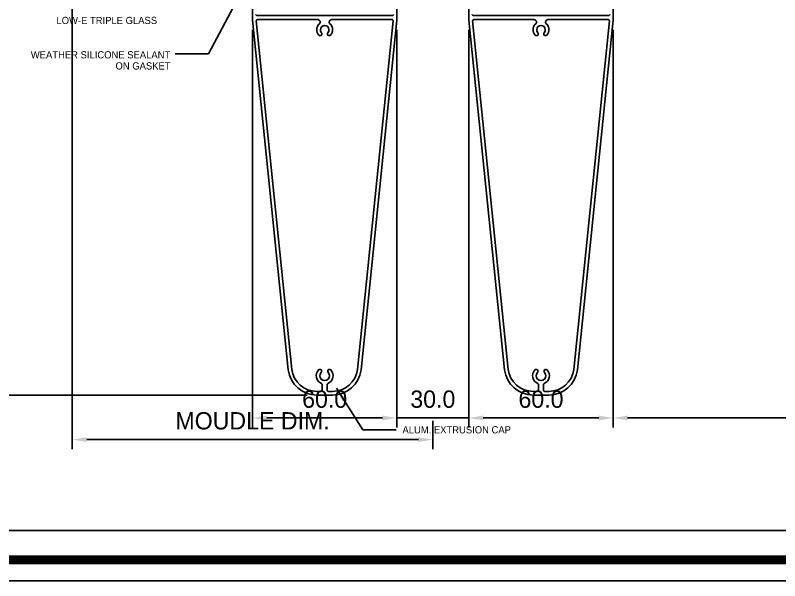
# Model space of a CAD drawing. Header units: millimetres. Extents: x 7297 to 60227, y -7497 to 19324.
# Drawn here: x 49554.6 to 49872.6, y 4344.2 to 4579.5 of the extents above; entities that cross this region are included whole.
import ezdxf
from ezdxf.enums import TextEntityAlignment as Align

# ---------------------------------------------------------------- set-up
doc = ezdxf.new("R2010")
doc.units = ezdxf.units.MM
for name, color, linetype in [('NS_COL_GREEN', 3, 'Continuous'), ('NS_DIM', 1, 'Continuous'), ('NS_FORM', 7, 'Continuous'), ('NS_TEXT_TITLE', 141, 'Continuous')]:
    doc.layers.add(name, color=color, linetype=linetype)
doc.styles.add('Expo M', font='Expo M.ttf')
doc.styles.add('Gtx', font='', dxfattribs={"width": 0.9})
doc.styles.get('Gtx').set_extended_font_data('Dotum')
doc.dimstyles.new('N-SPACE', dxfattribs={"dimscale": 4, "dimtxt": 1.8, "dimasz": 1.5, "dimexe": 1, "dimexo": 1, "dimgap": 1, "dimtad": 1, "dimtoh": 1, "dimdec": 1, "dimzin": 1, "dimdsep": 46, "dimtxsty": 'Expo M', "dimcen": 2, "dimclrd": 1, "dimclre": 1, "dimclrt": 2, "dimadec": 1, "dimazin": 0, "dimtfac": 1, "dimtdec": 1, "dimtix": 1, "dimtmove": 1, "dimatfit": 3, "dimfxl": 1, "dimtolj": 1, "dimtzin": 1, "dimarcsym": 0})

# ---------------------------------------------------------------- blocks, each defined once
blk = doc.blocks.new('*D414')
at = {"layer": 'NS_DIM', "color": 1, "lineweight": -2, "transparency": 16777216}
for p, q in [((49668.78, 4594.51), (49517.61, 4594.51)), ((49521.61, 4588.51), (49521.61, 4427.51)), ((49676.06, 4421.51), (49517.61, 4421.51))]:
    blk.add_line(p, q, dxfattribs=at)
at = {"layer": 'NS_DIM', "color": 1, "transparency": 16777216}
for points in [[(49520.61, 4588.51), (49522.61, 4588.51), (49521.61, 4594.51)], [(49520.61, 4427.51), (49522.61, 4427.51), (49521.61, 4421.51)]]:
    blk.add_solid(points, dxfattribs=at)
at = {"layer": 'NS_DIM', "color": 2, "transparency": 16777216, "insert": (49513.83, 4508.01), "char_height": 7.2, "attachment_point": 5, "rotation": 90, "style": 'Expo M'}
blk.add_mtext('\\A1;173.0', dxfattribs=at)
blk = doc.blocks.new('*D413')
at = {"layer": 'NS_DIM', "color": 1, "lineweight": -2, "transparency": 16777216}
for p, q in [((49574.31, 4600.51), (49508.61, 4600.51)), ((49512.61, 4427.51), (49512.61, 4594.51)), ((49676.06, 4421.51), (49508.61, 4421.51))]:
    blk.add_line(p, q, dxfattribs=at)
at = {"layer": 'NS_DIM', "color": 1, "transparency": 16777216}
for points in [[(49511.61, 4594.51), (49513.61, 4594.51), (49512.61, 4600.51)], [(49511.61, 4427.51), (49513.61, 4427.51), (49512.61, 4421.51)]]:
    blk.add_solid(points, dxfattribs=at)
at = {"layer": 'NS_DIM', "color": 2, "transparency": 16777216, "insert": (49504.83, 4511.01), "char_height": 7.2, "attachment_point": 5, "rotation": 90, "style": 'Expo M'}
blk.add_mtext('\\A1;179.0', dxfattribs=at)
blk = doc.blocks.new('*D412')
at = {"layer": 'NS_DIM', "color": 1, "lineweight": -2, "transparency": 16777216}
for p, q in [((49668.78, 4801.51), (49499.61, 4801.51)), ((49503.61, 4795.51), (49503.61, 4427.51)), ((49676.06, 4421.51), (49499.61, 4421.51))]:
    blk.add_line(p, q, dxfattribs=at)
at = {"layer": 'NS_DIM', "color": 1, "transparency": 16777216}
for points in [[(49502.61, 4795.51), (49504.61, 4795.51), (49503.61, 4801.51)], [(49502.61, 4427.51), (49504.61, 4427.51), (49503.61, 4421.51)]]:
    blk.add_solid(points, dxfattribs=at)
at = {"layer": 'NS_DIM', "color": 2, "transparency": 16777216, "insert": (49495.82, 4611.51), "char_height": 7.2, "attachment_point": 5, "rotation": 90, "style": 'Expo M'}
blk.add_mtext('\\A1;380.0', dxfattribs=at)
blk = doc.blocks.new('*D411')
at = {"layer": 'NS_DIM', "color": 1, "lineweight": -2, "transparency": 16777216}
for p, q in [((49653.31, 4573.51), (49653.31, 4407.96)), ((49713.31, 4573.51), (49713.31, 4407.96)), ((49659.31, 4411.96), (49707.31, 4411.96))]:
    blk.add_line(p, q, dxfattribs=at)
at = {"layer": 'NS_DIM', "color": 1, "transparency": 16777216}
for points in [[(49659.31, 4412.96), (49659.31, 4410.96), (49653.31, 4411.96)], [(49707.31, 4412.96), (49707.31, 4410.96), (49713.31, 4411.96)]]:
    blk.add_solid(points, dxfattribs=at)
at = {"layer": 'NS_DIM', "color": 2, "transparency": 16777216, "insert": (49683.31, 4419.74), "char_height": 7.2, "attachment_point": 5, "style": 'Expo M'}
blk.add_mtext('\\A1;60.0', dxfattribs=at)
blk = doc.blocks.new('*D410')
at = {"layer": 'NS_DIM', "color": 1, "lineweight": -2, "transparency": 16777216}
for p, q in [((49713.31, 4573.51), (49713.31, 4407.96)), ((49743.31, 4573.51), (49743.31, 4407.96)), ((49707.31, 4411.96), (49701.31, 4411.96)), ((49743.31, 4411.96), (49713.31, 4411.96)), ((49749.31, 4411.96), (49755.31, 4411.96))]:
    blk.add_line(p, q, dxfattribs=at)
at = {"layer": 'NS_DIM', "color": 1, "transparency": 16777216}
for points in [[(49707.31, 4412.96), (49707.31, 4410.96), (49713.31, 4411.96)], [(49749.31, 4412.96), (49749.31, 4410.96), (49743.31, 4411.96)]]:
    blk.add_solid(points, dxfattribs=at)
at = {"layer": 'NS_DIM', "color": 2, "transparency": 16777216, "insert": (49728.31, 4419.74), "char_height": 7.2, "attachment_point": 5, "style": 'Expo M'}
blk.add_mtext('\\A1;30.0', dxfattribs=at)
blk = doc.blocks.new('*D409')
at = {"layer": 'NS_DIM', "color": 1, "lineweight": -2, "transparency": 16777216}
for p, q in [((49743.31, 4573.51), (49743.31, 4407.96)), ((49803.31, 4573.51), (49803.31, 4407.96)), ((49797.31, 4411.96), (49749.31, 4411.96))]:
    blk.add_line(p, q, dxfattribs=at)
at = {"layer": 'NS_DIM', "color": 1, "transparency": 16777216}
for points in [[(49749.31, 4412.96), (49749.31, 4410.96), (49743.31, 4411.96)], [(49797.31, 4412.96), (49797.31, 4410.96), (49803.31, 4411.96)]]:
    blk.add_solid(points, dxfattribs=at)
at = {"layer": 'NS_DIM', "color": 2, "transparency": 16777216, "insert": (49773.31, 4419.74), "char_height": 7.2, "attachment_point": 5, "style": 'Expo M'}
blk.add_mtext('\\A1;60.0', dxfattribs=at)
blk = doc.blocks.new('*D408')
at = {"layer": 'NS_DIM', "color": 1, "lineweight": -2, "transparency": 16777216}
for p, q in [((49578.31, 4596.51), (49578.31, 4398.96)), ((49728.31, 4410.72), (49728.31, 4398.96)), ((49722.31, 4402.96), (49584.31, 4402.96))]:
    blk.add_line(p, q, dxfattribs=at)
at = {"layer": 'NS_DIM', "color": 1, "transparency": 16777216}
for points in [[(49584.31, 4403.96), (49584.31, 4401.96), (49578.31, 4402.96)], [(49722.31, 4403.96), (49722.31, 4401.96), (49728.31, 4402.96)]]:
    blk.add_solid(points, dxfattribs=at)
at = {"layer": 'NS_DIM', "color": 2, "transparency": 16777216, "insert": (49653.31, 4410.74), "char_height": 7.2, "attachment_point": 5, "style": 'Expo M'}
blk.add_mtext('\\A1;MOUDLE DIM.', dxfattribs=at)
blk = doc.blocks.new('*D406')
at = {"layer": 'NS_DIM', "color": 1, "lineweight": -2, "transparency": 16777216}
for p, q in [((50131.31, 4597.51), (50131.31, 4407.96)), ((49803.31, 4573.51), (49803.31, 4407.96)), ((50125.31, 4411.96), (49809.31, 4411.96))]:
    blk.add_line(p, q, dxfattribs=at)
at = {"layer": 'NS_DIM', "color": 1, "transparency": 16777216}
for points in [[(49809.31, 4412.96), (49809.31, 4410.96), (49803.31, 4411.96)], [(50125.31, 4412.96), (50125.31, 4410.96), (50131.31, 4411.96)]]:
    blk.add_solid(points, dxfattribs=at)
at = {"layer": 'NS_DIM', "color": 2, "transparency": 16777216, "insert": (49967.31, 4419.75), "char_height": 7.2, "attachment_point": 5, "style": 'Expo M'}
blk.add_mtext('\\A1;328.0', dxfattribs=at)
blk = doc.blocks.new('AL-TEMPLATE')
at = {"color": 7, "ltscale": 2}
blk.add_lwpolyline([(1972.34, 1515.25), (1972.34, 921.25), (2812.34, 921.25), (2812.34, 1515.25)], close=True, dxfattribs=at)
at = {"color": 8, "const_width": 2.5}
blk.add_lwpolyline([(1976.34, 1509.45), (2808.34, 1509.45), (2808.34, 927.05), (1976.34, 927.05)], close=True, dxfattribs=at)
at = {"color": 9}
blk.add_lwpolyline([(1984.07, 1501.32), (2709.08, 1501.32), (2709.08, 935.18), (1984.07, 935.18)], close=True, dxfattribs=at)

msp = doc.modelspace()

# ---------------------------------------------------------------- linework, layer by layer
at = {"layer": 'NS_COL_GREEN', "ltscale": 0.5}
for points in [[(49653.31, 4594.51), (49653.31, 4577.51), (49668.16, 4431.97, 0.37695), (49680.06, 4421.51), (49686.57, 4421.51, 0.376949), (49698.47, 4431.97), (49713.31, 4577.51), (49713.31, 4594.51)], [(49743.31, 4594.51), (49743.31, 4577.51), (49758.16, 4431.97, 0.37695), (49770.06, 4421.51), (49776.57, 4421.51, 0.376949), (49788.47, 4431.97), (49803.31, 4577.51), (49803.31, 4594.51)], [(49712.01, 4579.91, -0.414214), (49711.51, 4579.41), (49655.11, 4579.41, -0.414214), (49654.61, 4579.91)], [(49802.01, 4579.91, -0.414214), (49801.51, 4579.41), (49745.11, 4579.41, -0.414214), (49744.61, 4579.91)]]:
    msp.add_lwpolyline(points, format="xyb", dxfattribs=at)
for points in [[(49682.31, 4423.51), (49682.31, 4425.81, 0.305615), (49682, 4426.27, -0.532544), (49680.8, 4431.95, -1), (49681.88, 4430.91, 2.365798), (49684.75, 4430.91, -1), (49685.83, 4431.95, -0.532544), (49684.63, 4426.27, 0.305615), (49684.31, 4425.81), (49684.31, 4423.51, 0.414214), (49684.81, 4423.01), (49686.57, 4423.01, 0.376949), (49696.98, 4432.16), (49711.76, 4577.15, 0.452486), (49711.26, 4577.71), (49686.19, 4577.71, 0.687854), (49685.52, 4575.97, -0.419256), (49685.73, 4571.27, -1), (49684.63, 4572.29, 2.294112), (49682, 4572.29, -1), (49680.9, 4571.27, -0.419256), (49681.11, 4575.97, 0.687854), (49680.44, 4577.71), (49655.37, 4577.71, 0.452486), (49654.87, 4577.15), (49669.65, 4432.16, 0.37695), (49680.06, 4423.01), (49681.81, 4423.01, 0.414214)], [(49772.31, 4423.51), (49772.31, 4425.81, 0.305615), (49772, 4426.27, -0.532544), (49770.8, 4431.95, -1), (49771.88, 4430.91, 2.365798), (49774.75, 4430.91, -1), (49775.83, 4431.95, -0.532544), (49774.63, 4426.27, 0.305615), (49774.31, 4425.81), (49774.31, 4423.51, 0.414214), (49774.81, 4423.01), (49776.57, 4423.01, 0.376949), (49786.98, 4432.16), (49801.76, 4577.15, 0.452486), (49801.26, 4577.71), (49776.19, 4577.71, 0.687854), (49775.52, 4575.97, -0.419256), (49775.73, 4571.27, -1), (49774.63, 4572.29, 2.294112), (49772, 4572.29, -1), (49770.9, 4571.27, -0.419256), (49771.11, 4575.97, 0.687854), (49770.44, 4577.71), (49745.37, 4577.71, 0.452486), (49744.87, 4577.15), (49759.65, 4432.16, 0.37695), (49770.06, 4423.01), (49771.81, 4423.01, 0.414214)]]:
    msp.add_lwpolyline(points, format="xyb", close=True, dxfattribs=at)

# ---------------------------------------------------------------- block references
at = {"layer": 'NS_FORM', "xscale": 1.499570186240504, "yscale": 1.499570186240504, "zscale": 1.499570186240504}
msp.add_blockref('AL-TEMPLATE', (46373.43, 2962.77), dxfattribs=at)

# ---------------------------------------------------------------- texts
at = {"layer": 'NS_TEXT_TITLE', "style": 'Gtx'}
msp.add_text('LOW-E TRIPLE GLASS', height=3, rotation=360, dxfattribs=at).set_placement((49571.72, 4575.88))
for s, p in [('WEATHER SILICONE SEALANT', (49590.06, 4563.08)), ('ON GASKET', (49607.74, 4558.46)), ('ALUM. EXTRUSION CAP', (49738.24, 4407.04))]:
    msp.add_text(s, height=3, rotation=360, dxfattribs=at).set_placement(p, align=Align.MIDDLE_CENTER)

# ---------------------------------------------------------------- dimensions: what is measured, and where the dimension line sits
at = {"layer": 'NS_DIM'}
for base, p1, p2, angle, picture, middle in [((49503.61, 4421.51), (49672.78, 4801.51), (49680.06, 4421.51), 90, '*D412', (49495.82, 4611.51)), ((49512.61, 4600.51), (49680.06, 4421.51), (49578.31, 4600.51), 270, '*D413', (49504.83, 4511.01)), ((49521.61, 4421.51), (49672.78, 4594.51), (49680.06, 4421.51), 270, '*D414', (49513.83, 4508.01)), ((49713.31, 4411.96), (49743.31, 4577.51), (49713.31, 4577.51), 180, '*D410', (49728.31, 4419.74)), ((49743.31, 4411.96), (49803.31, 4577.51), (49743.31, 4577.51), 180, '*D409', (49773.31, 4419.74))]:
    dim = msp.add_linear_dim(base=base, p1=p1, p2=p2, angle=angle, dimstyle='N-SPACE', dxfattribs=at)
    dim.commit()
    dim.dimension.update_dxf_attribs({"geometry": picture, "text_midpoint": middle})
dim = msp.add_linear_dim(base=(49578.31, 4402.96), p1=(49728.31, 4414.72), p2=(49578.31, 4600.51), text='MOUDLE DIM.', dimstyle='N-SPACE', dxfattribs=at)
dim.commit()
dim.dimension.update_dxf_attribs({"geometry": '*D408', "text_midpoint": (49653.31, 4410.74)})
for base, p1, p2, picture, middle in [((49803.31, 4411.96), (50131.31, 4601.51), (49803.31, 4577.51), '*D406', (49967.31, 4419.75)), ((49713.31, 4411.96), (49653.31, 4577.51), (49713.31, 4577.51), '*D411', (49683.31, 4419.74))]:
    dim = msp.add_linear_dim(base=base, p1=p1, p2=p2, dimstyle='N-SPACE', dxfattribs=at)
    dim.commit()
    dim.dimension.update_dxf_attribs({"geometry": picture, "text_midpoint": middle})

# ---------------------------------------------------------------- leaders
for points in [[(49653.02, 4597.54), (49634.93, 4563.52, 0), (49621.13, 4563.52, 0)], [(49688.26, 4424.3), (49699.21, 4407.02, 0), (49713.01, 4407.02, 0)]]:
    msp.add_leader(points, dimstyle='N-SPACE', dxfattribs=at)

doc.saveas('drawing.dxf')
